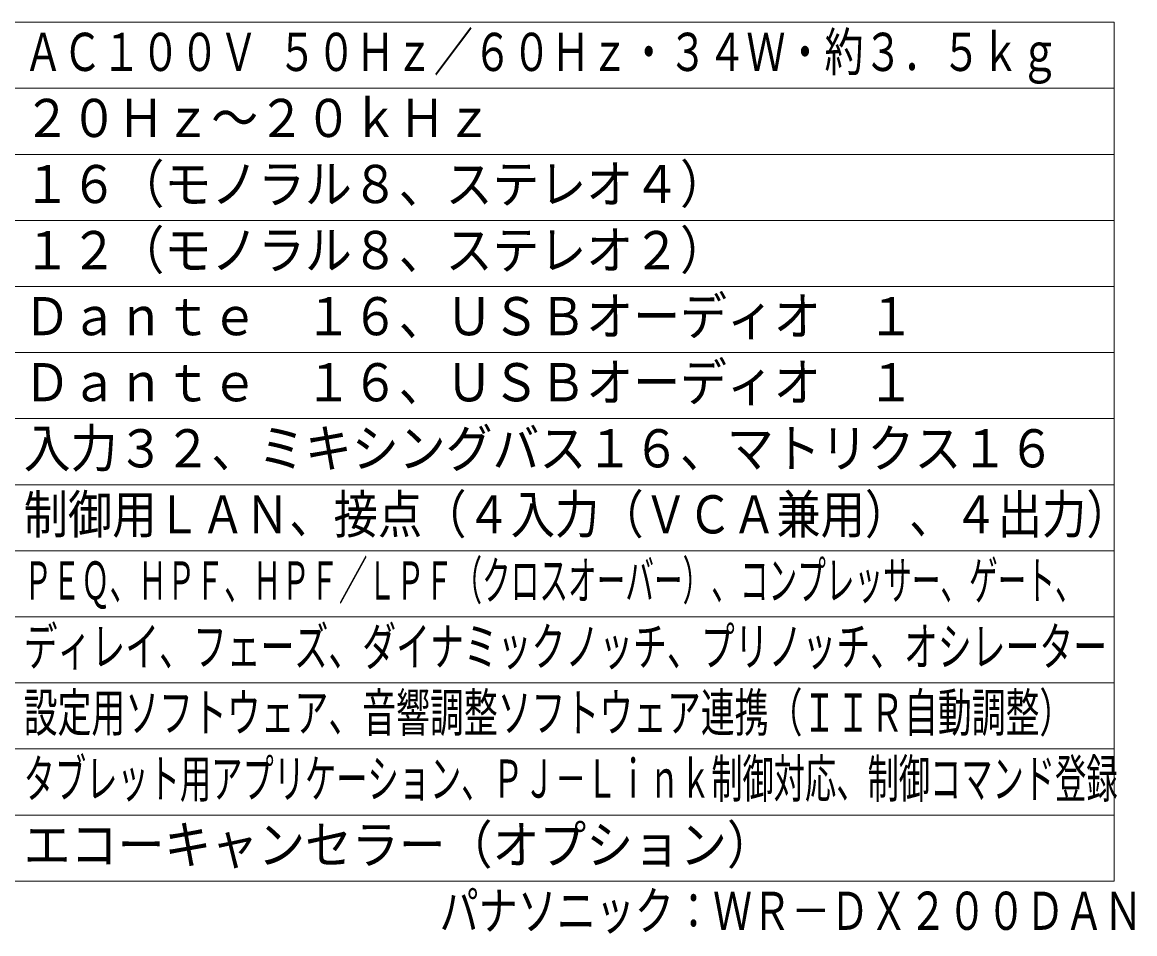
# Model space of a CAD drawing. Units: millimetres on the paper. Extents: x -62 to 64, y -59 to 59.
# Drawn here: x -20.1 to 64.1, y -58.6 to 10.4 of the extents above; entities that cross this region are included whole.
import ezdxf
from ezdxf.enums import TextEntityAlignment as Align

# ---------------------------------------------------------------- set-up
doc = ezdxf.new("R2010")
doc.units = ezdxf.units.MM
doc.layers.add('0-0_MOJI1', color=7, linetype='Continuous')
doc.layers.add('0-1_相当品', color=4, linetype='Continuous')
doc.layers.add('0-5_WAKU', color=4, linetype='Continuous', lineweight=9)
doc.styles.add('ＭＳ ゴシック', font='')
doc.styles.get('ＭＳ ゴシック').set_extended_font_data('MS Gothic')

msp = doc.modelspace()

# ---------------------------------------------------------------- linework, layer by layer
at = {"layer": '0-5_WAKU', "color": 3}
for p, q in [((-62.487, 10.391), (62.513, 10.391)), ((62.513, -54.609), (62.513, 10.391)), ((-62.487, -54.609), (62.513, -54.609))]:
    msp.add_line(p, q, dxfattribs=at)
at = {"layer": '0-5_WAKU'}
for p, q in [((62.513, 5.391), (-62.487, 5.391)), ((-62.487, 0.391), (62.513, 0.391)), ((62.513, -4.609), (-62.487, -4.609)), ((62.513, -9.609), (-62.487, -9.609)), ((62.513, -14.609), (-62.487, -14.609)), ((62.513, -19.609), (-62.487, -19.609)), ((-62.487, -24.609), (62.513, -24.609)), ((-62.487, -29.609), (62.513, -29.609)), ((-62.487, -34.609), (62.513, -34.609)), ((-62.487, -39.609), (62.513, -39.609)), ((-62.487, -44.609), (62.513, -44.609)), ((-62.487, -49.609), (62.513, -49.609))]:
    msp.add_line(p, q, dxfattribs=at)

# ---------------------------------------------------------------- texts
at = {"layer": '0-0_MOJI1', "style": 'ＭＳ ゴシック'}
for s, width, p in [('ＡＣ１００Ｖ ５０Ｈｚ／６０Ｈｚ・３４Ｗ・約３．５ｋｇ', 0.75, (-19.987, 5.835)), ('２０Ｈｚ～２０ｋＨｚ', 0.9, (-19.987, 0.835)), ('１６（モノラル８、ステレオ４）', 0.9, (-19.987, -4.165)), ('１２（モノラル８、ステレオ２）', 0.9, (-19.987, -9.165)), ('Ｄａｎｔｅ\u3000１６、ＵＳＢオーディオ\u3000１', 0.9, (-19.987, -14.165)), ('Ｄａｎｔｅ\u3000１６、ＵＳＢオーディオ\u3000１', 0.9, (-19.987, -19.165)), ('入力３２、ミキシングバス１６、マトリクス１６', 0.9, (-19.987, -24.165)), ('制御用ＬＡＮ、接点（４入力（ＶＣＡ兼用）、４出力）', 0.85, (-19.987, -29.165)), ('ＰＥＱ、ＨＰＦ、ＨＰＦ／ＬＰＦ（クロスオーバー）、コンプレッサー、ゲート、', 0.55, (-19.987, -34.165)), ('ディレイ、フェーズ、ダイナミックノッチ、プリノッチ、オシレーター', 0.65, (-19.987, -39.165)), ('設定用ソフトウェア、音響調整ソフトウェア連携（ＩＩＲ自動調整）', 0.65, (-19.987, -44.165)), ('タブレット用アプリケーション、ＰＪ－Ｌｉｎｋ制御対応、制御コマンド登録', 0.6, (-19.987, -49.165)), ('エコーキャンセラー（オプション）', 0.9, (-19.987, -54.165))]:
    msp.add_text(s, height=2.889, dxfattribs=dict(at, width=width)).set_placement(p, align=Align.BOTTOM_LEFT)
at = {"layer": '0-1_相当品', "style": 'ＭＳ ゴシック', "width": 0.75}
msp.add_text('パナソニック：ＷＲ－ＤＸ２００ＤＡＮ', height=2.889, dxfattribs=at).set_placement((11.473, -59.165), align=Align.BOTTOM_LEFT)

doc.saveas('drawing.dxf')
